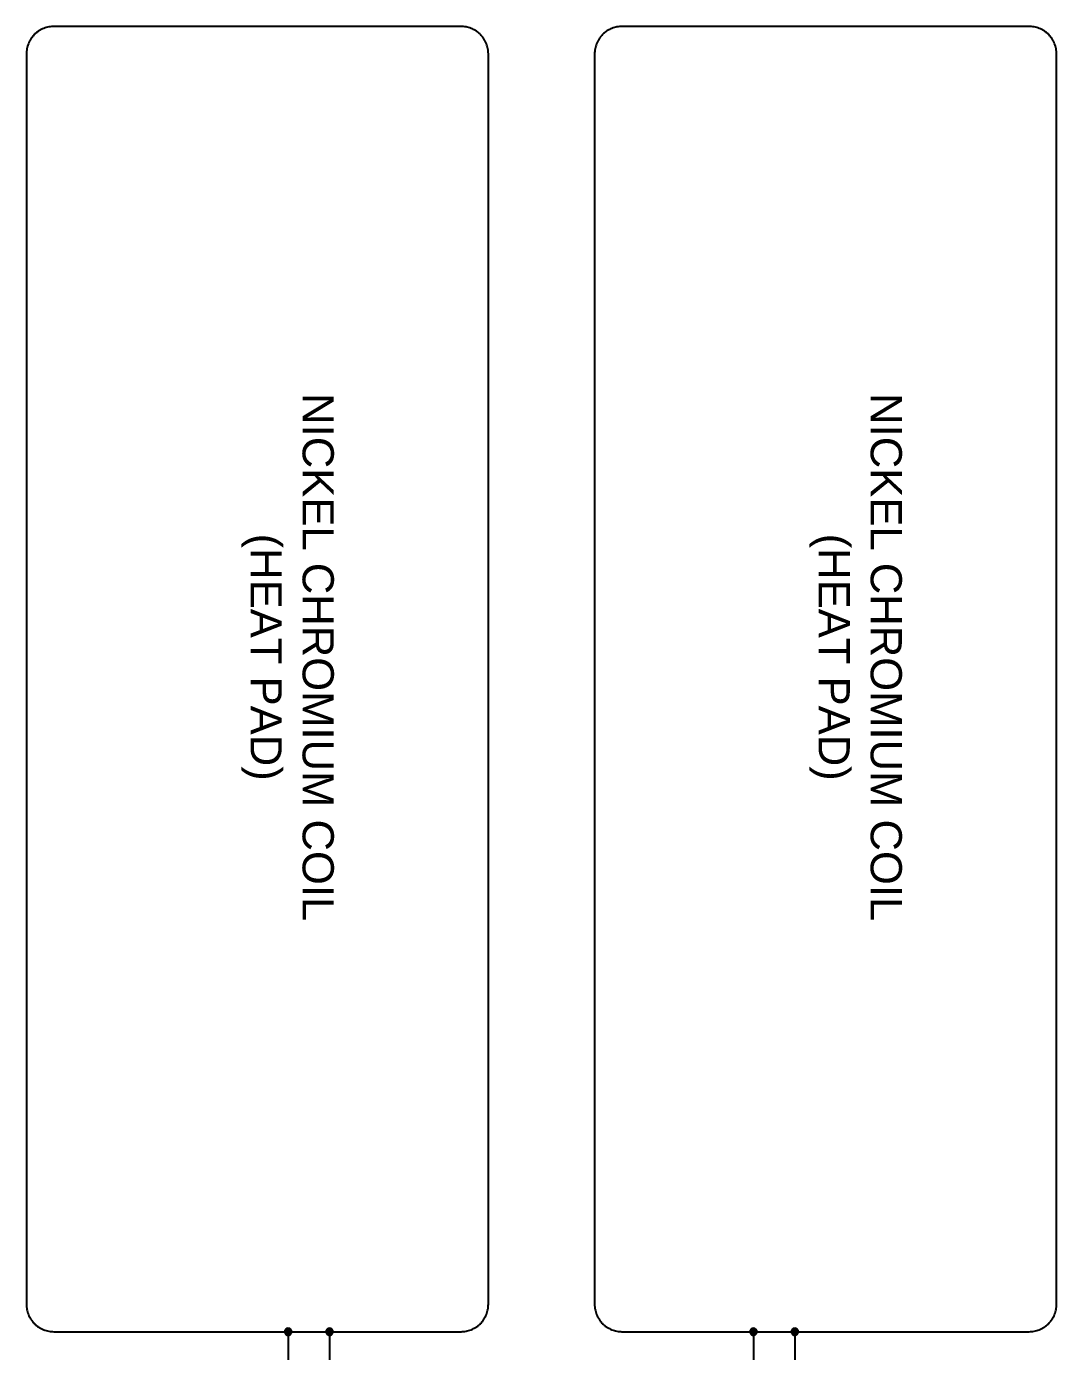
# Model space of a CAD drawing. Header units: inches. Extents: x 1044.9 to 1054.2, y 217.3 to 240.9.
# Drawn here: x 1044.94 to 1054.2, y 229.01 to 240.91 of the extents above; entities that cross this region are included whole.
import ezdxf

# ---------------------------------------------------------------- set-up
doc = ezdxf.new("R2010")
doc.units = ezdxf.units.IN
doc.header["$MEASUREMENT"] = 0
doc.layers.add('CALLOUTS', color=7, linetype='Continuous', true_color=0x000000)
doc.layers.add('Layer 1', color=7, linetype='Continuous', true_color=0x000000)
doc.styles.add('Default', font='arial.ttf')

msp = doc.modelspace()

# ---------------------------------------------------------------- hatches: boundary and pattern name
at = {"layer": 'Layer 1', "true_color": 0x000000, "extrusion": (0, 0, -1)}
for points in [[(-1047.296, 229.217), (-1047.296, 229.217), (-1047.297, 229.217), (-1047.297, 229.217), (-1047.297, 229.217), (-1047.298, 229.217), (-1047.298, 229.217), (-1047.298, 229.217), (-1047.299, 229.217), (-1047.299, 229.217), (-1047.299, 229.217), (-1047.3, 229.217), (-1047.301, 229.216), (-1047.301, 229.216), (-1047.302, 229.216), (-1047.303, 229.216), (-1047.303, 229.216), (-1047.304, 229.216), (-1047.305, 229.215), (-1047.305, 229.215), (-1047.306, 229.215), (-1047.307, 229.215), (-1047.307, 229.214), (-1047.308, 229.214), (-1047.309, 229.214), (-1047.309, 229.213), (-1047.31, 229.213), (-1047.31, 229.213), (-1047.311, 229.212), (-1047.312, 229.212), (-1047.312, 229.211), (-1047.313, 229.211), (-1047.313, 229.211), (-1047.314, 229.21), (-1047.315, 229.21), (-1047.315, 229.209), (-1047.316, 229.209), (-1047.316, 229.208), (-1047.317, 229.208), (-1047.317, 229.207), (-1047.318, 229.206), (-1047.318, 229.206), (-1047.319, 229.205), (-1047.319, 229.205), (-1047.32, 229.204), (-1047.32, 229.204), (-1047.32, 229.203), (-1047.321, 229.202), (-1047.321, 229.202), (-1047.322, 229.201), (-1047.322, 229.2), (-1047.322, 229.2), (-1047.323, 229.199), (-1047.323, 229.199), (-1047.323, 229.198), (-1047.323, 229.197), (-1047.324, 229.197), (-1047.324, 229.196), (-1047.324, 229.195), (-1047.324, 229.195), (-1047.324, 229.194), (-1047.324, 229.193), (-1047.325, 229.193), (-1047.325, 229.192), (-1047.325, 229.191), (-1047.325, 229.191), (-1047.325, 229.191), (-1047.325, 229.19), (-1047.325, 229.19), (-1047.325, 229.19), (-1047.325, 229.189), (-1047.325, 229.189), (-1047.325, 229.189), (-1047.325, 229.188), (-1047.325, 229.188), (-1047.325, 229.188), (-1047.325, 229.187), (-1047.325, 229.187), (-1047.325, 229.187), (-1047.325, 229.186), (-1047.325, 229.186), (-1047.325, 229.186), (-1047.325, 229.185), (-1047.325, 229.185), (-1047.325, 229.185), (-1047.325, 229.184), (-1047.325, 229.183), (-1047.324, 229.182), (-1047.324, 229.182), (-1047.324, 229.181), (-1047.324, 229.18), (-1047.324, 229.18), (-1047.324, 229.179), (-1047.323, 229.178), (-1047.323, 229.178), (-1047.323, 229.177), (-1047.323, 229.177), (-1047.322, 229.176), (-1047.322, 229.175), (-1047.322, 229.175), (-1047.321, 229.174), (-1047.321, 229.173), (-1047.32, 229.173), (-1047.32, 229.172), (-1047.32, 229.172), (-1047.319, 229.171), (-1047.319, 229.17), (-1047.318, 229.17), (-1047.318, 229.169), (-1047.317, 229.169), (-1047.317, 229.168), (-1047.316, 229.168), (-1047.316, 229.167), (-1047.315, 229.167), (-1047.315, 229.166), (-1047.314, 229.166), (-1047.313, 229.165), (-1047.313, 229.165), (-1047.312, 229.164), (-1047.312, 229.164), (-1047.311, 229.163), (-1047.31, 229.163), (-1047.31, 229.163), (-1047.309, 229.162), (-1047.309, 229.162), (-1047.308, 229.162), (-1047.307, 229.161), (-1047.307, 229.161), (-1047.306, 229.161), (-1047.305, 229.16), (-1047.305, 229.16), (-1047.304, 229.16), (-1047.303, 229.16), (-1047.303, 229.16), (-1047.302, 229.159), (-1047.301, 229.159), (-1047.301, 229.159), (-1047.3, 229.159), (-1047.299, 229.159), (-1047.299, 229.159), (-1047.299, 229.159), (-1047.298, 229.159), (-1047.298, 229.159), (-1047.298, 229.159), (-1047.297, 229.159), (-1047.297, 229.159), (-1047.297, 229.159), (-1047.296, 229.159), (-1047.296, 229.159), (-1047.296, 229.159), (-1047.295, 229.159), (-1047.295, 229.159), (-1047.295, 229.159), (-1047.294, 229.159), (-1047.294, 229.159), (-1047.294, 229.159), (-1047.293, 229.159), (-1047.293, 229.159), (-1047.293, 229.159), (-1047.292, 229.159), (-1047.291, 229.159), (-1047.291, 229.159), (-1047.29, 229.159), (-1047.289, 229.16), (-1047.289, 229.16), (-1047.288, 229.16), (-1047.287, 229.16), (-1047.287, 229.16), (-1047.286, 229.161), (-1047.285, 229.161), (-1047.285, 229.161), (-1047.284, 229.162), (-1047.283, 229.162), (-1047.283, 229.162), (-1047.282, 229.163), (-1047.282, 229.163), (-1047.281, 229.163), (-1047.28, 229.164), (-1047.28, 229.164), (-1047.279, 229.165), (-1047.279, 229.165), (-1047.278, 229.166), (-1047.277, 229.166), (-1047.277, 229.167), (-1047.276, 229.167), (-1047.276, 229.168), (-1047.275, 229.168), (-1047.275, 229.169), (-1047.274, 229.169), (-1047.274, 229.17), (-1047.273, 229.17), (-1047.273, 229.171), (-1047.272, 229.172), (-1047.272, 229.172), (-1047.272, 229.173), (-1047.271, 229.173), (-1047.271, 229.174), (-1047.27, 229.175), (-1047.27, 229.175), (-1047.27, 229.176), (-1047.269, 229.177), (-1047.269, 229.177), (-1047.269, 229.178), (-1047.269, 229.178), (-1047.268, 229.179), (-1047.268, 229.18), (-1047.268, 229.18), (-1047.268, 229.181), (-1047.268, 229.182), (-1047.267, 229.182), (-1047.267, 229.183), (-1047.267, 229.184), (-1047.267, 229.185), (-1047.267, 229.185), (-1047.267, 229.185), (-1047.267, 229.186), (-1047.267, 229.186), (-1047.267, 229.186), (-1047.267, 229.187), (-1047.267, 229.187), (-1047.267, 229.187), (-1047.267, 229.188), (-1047.267, 229.188), (-1047.267, 229.188), (-1047.267, 229.189), (-1047.267, 229.189), (-1047.267, 229.189), (-1047.267, 229.19), (-1047.267, 229.19), (-1047.267, 229.19), (-1047.267, 229.191), (-1047.267, 229.191), (-1047.267, 229.191), (-1047.267, 229.192), (-1047.267, 229.193), (-1047.267, 229.193), (-1047.268, 229.194), (-1047.268, 229.195), (-1047.268, 229.195), (-1047.268, 229.196), (-1047.268, 229.197), (-1047.269, 229.197), (-1047.269, 229.198), (-1047.269, 229.199), (-1047.269, 229.199), (-1047.27, 229.2), (-1047.27, 229.2), (-1047.27, 229.201), (-1047.271, 229.202), (-1047.271, 229.202), (-1047.272, 229.203), (-1047.272, 229.204), (-1047.272, 229.204), (-1047.273, 229.205), (-1047.273, 229.205), (-1047.274, 229.206), (-1047.274, 229.206), (-1047.275, 229.207), (-1047.275, 229.208), (-1047.276, 229.208), (-1047.276, 229.209), (-1047.277, 229.209), (-1047.277, 229.21), (-1047.278, 229.21), (-1047.279, 229.211), (-1047.279, 229.211), (-1047.28, 229.211), (-1047.28, 229.212), (-1047.281, 229.212), (-1047.282, 229.213), (-1047.282, 229.213), (-1047.283, 229.213), (-1047.283, 229.214), (-1047.284, 229.214), (-1047.285, 229.214), (-1047.285, 229.215), (-1047.286, 229.215), (-1047.287, 229.215), (-1047.287, 229.215), (-1047.288, 229.216), (-1047.289, 229.216), (-1047.289, 229.216), (-1047.29, 229.216), (-1047.291, 229.216), (-1047.291, 229.216), (-1047.292, 229.217), (-1047.293, 229.217), (-1047.293, 229.217), (-1047.293, 229.217), (-1047.294, 229.217), (-1047.294, 229.217), (-1047.294, 229.217), (-1047.295, 229.217), (-1047.295, 229.217), (-1047.295, 229.217), (-1047.296, 229.217)], [(-1047.668, 229.217), (-1047.668, 229.217), (-1047.669, 229.217), (-1047.669, 229.217), (-1047.669, 229.217), (-1047.67, 229.217), (-1047.67, 229.217), (-1047.67, 229.217), (-1047.671, 229.217), (-1047.671, 229.217), (-1047.672, 229.217), (-1047.672, 229.217), (-1047.673, 229.216), (-1047.674, 229.216), (-1047.674, 229.216), (-1047.675, 229.216), (-1047.676, 229.216), (-1047.676, 229.216), (-1047.677, 229.215), (-1047.678, 229.215), (-1047.678, 229.215), (-1047.679, 229.215), (-1047.679, 229.214), (-1047.68, 229.214), (-1047.681, 229.214), (-1047.681, 229.213), (-1047.682, 229.213), (-1047.683, 229.213), (-1047.683, 229.212), (-1047.684, 229.212), (-1047.684, 229.211), (-1047.685, 229.211), (-1047.686, 229.211), (-1047.686, 229.21), (-1047.687, 229.21), (-1047.687, 229.209), (-1047.688, 229.209), (-1047.688, 229.208), (-1047.689, 229.208), (-1047.689, 229.207), (-1047.69, 229.206), (-1047.69, 229.206), (-1047.691, 229.205), (-1047.691, 229.205), (-1047.692, 229.204), (-1047.692, 229.204), (-1047.693, 229.203), (-1047.693, 229.202), (-1047.693, 229.202), (-1047.694, 229.201), (-1047.694, 229.2), (-1047.694, 229.2), (-1047.695, 229.199), (-1047.695, 229.199), (-1047.695, 229.198), (-1047.696, 229.197), (-1047.696, 229.197), (-1047.696, 229.196), (-1047.696, 229.195), (-1047.696, 229.195), (-1047.697, 229.194), (-1047.697, 229.193), (-1047.697, 229.193), (-1047.697, 229.192), (-1047.697, 229.191), (-1047.697, 229.191), (-1047.697, 229.191), (-1047.697, 229.19), (-1047.697, 229.19), (-1047.697, 229.19), (-1047.697, 229.189), (-1047.697, 229.189), (-1047.697, 229.189), (-1047.697, 229.188), (-1047.697, 229.188), (-1047.697, 229.188), (-1047.697, 229.187), (-1047.697, 229.187), (-1047.697, 229.187), (-1047.697, 229.186), (-1047.697, 229.186), (-1047.697, 229.186), (-1047.697, 229.185), (-1047.697, 229.185), (-1047.697, 229.185), (-1047.697, 229.184), (-1047.697, 229.183), (-1047.697, 229.182), (-1047.697, 229.182), (-1047.696, 229.181), (-1047.696, 229.18), (-1047.696, 229.18), (-1047.696, 229.179), (-1047.696, 229.178), (-1047.695, 229.178), (-1047.695, 229.177), (-1047.695, 229.177), (-1047.694, 229.176), (-1047.694, 229.175), (-1047.694, 229.175), (-1047.693, 229.174), (-1047.693, 229.173), (-1047.693, 229.173), (-1047.692, 229.172), (-1047.692, 229.172), (-1047.691, 229.171), (-1047.691, 229.17), (-1047.69, 229.17), (-1047.69, 229.169), (-1047.689, 229.169), (-1047.689, 229.168), (-1047.688, 229.168), (-1047.688, 229.167), (-1047.687, 229.167), (-1047.687, 229.166), (-1047.686, 229.166), (-1047.686, 229.165), (-1047.685, 229.165), (-1047.684, 229.164), (-1047.684, 229.164), (-1047.683, 229.163), (-1047.683, 229.163), (-1047.682, 229.163), (-1047.681, 229.162), (-1047.681, 229.162), (-1047.68, 229.162), (-1047.679, 229.161), (-1047.679, 229.161), (-1047.678, 229.161), (-1047.678, 229.16), (-1047.677, 229.16), (-1047.676, 229.16), (-1047.676, 229.16), (-1047.675, 229.16), (-1047.674, 229.159), (-1047.674, 229.159), (-1047.673, 229.159), (-1047.672, 229.159), (-1047.672, 229.159), (-1047.671, 229.159), (-1047.671, 229.159), (-1047.67, 229.159), (-1047.67, 229.159), (-1047.67, 229.159), (-1047.669, 229.159), (-1047.669, 229.159), (-1047.669, 229.159), (-1047.668, 229.159), (-1047.668, 229.159), (-1047.668, 229.159), (-1047.667, 229.159), (-1047.667, 229.159), (-1047.667, 229.159), (-1047.666, 229.159), (-1047.666, 229.159), (-1047.666, 229.159), (-1047.665, 229.159), (-1047.665, 229.159), (-1047.665, 229.159), (-1047.664, 229.159), (-1047.663, 229.159), (-1047.663, 229.159), (-1047.662, 229.159), (-1047.661, 229.16), (-1047.661, 229.16), (-1047.66, 229.16), (-1047.659, 229.16), (-1047.659, 229.16), (-1047.658, 229.161), (-1047.657, 229.161), (-1047.657, 229.161), (-1047.656, 229.162), (-1047.656, 229.162), (-1047.655, 229.162), (-1047.654, 229.163), (-1047.654, 229.163), (-1047.653, 229.163), (-1047.652, 229.164), (-1047.652, 229.164), (-1047.651, 229.165), (-1047.651, 229.165), (-1047.65, 229.166), (-1047.65, 229.166), (-1047.649, 229.167), (-1047.648, 229.167), (-1047.648, 229.168), (-1047.647, 229.168), (-1047.647, 229.169), (-1047.646, 229.169), (-1047.646, 229.17), (-1047.645, 229.17), (-1047.645, 229.171), (-1047.645, 229.172), (-1047.644, 229.172), (-1047.644, 229.173), (-1047.643, 229.173), (-1047.643, 229.174), (-1047.643, 229.175), (-1047.642, 229.175), (-1047.642, 229.176), (-1047.642, 229.177), (-1047.641, 229.177), (-1047.641, 229.178), (-1047.641, 229.178), (-1047.641, 229.179), (-1047.64, 229.18), (-1047.64, 229.18), (-1047.64, 229.181), (-1047.64, 229.182), (-1047.64, 229.182), (-1047.64, 229.183), (-1047.639, 229.184), (-1047.639, 229.185), (-1047.639, 229.185), (-1047.639, 229.185), (-1047.639, 229.186), (-1047.639, 229.186), (-1047.639, 229.186), (-1047.639, 229.187), (-1047.639, 229.187), (-1047.639, 229.187), (-1047.639, 229.188), (-1047.639, 229.188), (-1047.639, 229.188), (-1047.639, 229.189), (-1047.639, 229.189), (-1047.639, 229.189), (-1047.639, 229.19), (-1047.639, 229.19), (-1047.639, 229.19), (-1047.639, 229.191), (-1047.639, 229.191), (-1047.639, 229.191), (-1047.639, 229.192), (-1047.64, 229.193), (-1047.64, 229.193), (-1047.64, 229.194), (-1047.64, 229.195), (-1047.64, 229.195), (-1047.64, 229.196), (-1047.641, 229.197), (-1047.641, 229.197), (-1047.641, 229.198), (-1047.641, 229.199), (-1047.642, 229.199), (-1047.642, 229.2), (-1047.642, 229.2), (-1047.643, 229.201), (-1047.643, 229.202), (-1047.643, 229.202), (-1047.644, 229.203), (-1047.644, 229.204), (-1047.645, 229.204), (-1047.645, 229.205), (-1047.645, 229.205), (-1047.646, 229.206), (-1047.646, 229.206), (-1047.647, 229.207), (-1047.647, 229.208), (-1047.648, 229.208), (-1047.648, 229.209), (-1047.649, 229.209), (-1047.65, 229.21), (-1047.65, 229.21), (-1047.651, 229.211), (-1047.651, 229.211), (-1047.652, 229.211), (-1047.652, 229.212), (-1047.653, 229.212), (-1047.654, 229.213), (-1047.654, 229.213), (-1047.655, 229.213), (-1047.656, 229.214), (-1047.656, 229.214), (-1047.657, 229.214), (-1047.657, 229.215), (-1047.658, 229.215), (-1047.659, 229.215), (-1047.659, 229.215), (-1047.66, 229.216), (-1047.661, 229.216), (-1047.661, 229.216), (-1047.662, 229.216), (-1047.663, 229.216), (-1047.663, 229.216), (-1047.664, 229.217), (-1047.665, 229.217), (-1047.665, 229.217), (-1047.665, 229.217), (-1047.666, 229.217), (-1047.666, 229.217), (-1047.666, 229.217), (-1047.667, 229.217), (-1047.667, 229.217), (-1047.667, 229.217), (-1047.668, 229.217)], [(-1051.477, 229.217), (-1051.477, 229.217), (-1051.478, 229.217), (-1051.478, 229.217), (-1051.478, 229.217), (-1051.479, 229.217), (-1051.479, 229.217), (-1051.479, 229.217), (-1051.48, 229.217), (-1051.48, 229.217), (-1051.48, 229.217), (-1051.481, 229.217), (-1051.482, 229.216), (-1051.482, 229.216), (-1051.483, 229.216), (-1051.484, 229.216), (-1051.484, 229.216), (-1051.485, 229.216), (-1051.486, 229.215), (-1051.486, 229.215), (-1051.487, 229.215), (-1051.488, 229.215), (-1051.488, 229.214), (-1051.489, 229.214), (-1051.49, 229.214), (-1051.49, 229.213), (-1051.491, 229.213), (-1051.492, 229.213), (-1051.492, 229.212), (-1051.493, 229.212), (-1051.493, 229.211), (-1051.494, 229.211), (-1051.495, 229.211), (-1051.495, 229.21), (-1051.496, 229.21), (-1051.496, 229.209), (-1051.497, 229.209), (-1051.497, 229.208), (-1051.498, 229.208), (-1051.498, 229.207), (-1051.499, 229.206), (-1051.499, 229.206), (-1051.5, 229.205), (-1051.5, 229.205), (-1051.501, 229.204), (-1051.501, 229.204), (-1051.501, 229.203), (-1051.502, 229.202), (-1051.502, 229.202), (-1051.503, 229.201), (-1051.503, 229.2), (-1051.503, 229.2), (-1051.504, 229.199), (-1051.504, 229.199), (-1051.504, 229.198), (-1051.504, 229.197), (-1051.505, 229.197), (-1051.505, 229.196), (-1051.505, 229.195), (-1051.505, 229.195), (-1051.505, 229.194), (-1051.506, 229.193), (-1051.506, 229.193), (-1051.506, 229.192), (-1051.506, 229.191), (-1051.506, 229.191), (-1051.506, 229.191), (-1051.506, 229.19), (-1051.506, 229.19), (-1051.506, 229.19), (-1051.506, 229.189), (-1051.506, 229.189), (-1051.506, 229.189), (-1051.506, 229.188), (-1051.506, 229.188), (-1051.506, 229.188), (-1051.506, 229.187), (-1051.506, 229.187), (-1051.506, 229.187), (-1051.506, 229.186), (-1051.506, 229.186), (-1051.506, 229.186), (-1051.506, 229.185), (-1051.506, 229.185), (-1051.506, 229.185), (-1051.506, 229.184), (-1051.506, 229.183), (-1051.506, 229.182), (-1051.505, 229.182), (-1051.505, 229.181), (-1051.505, 229.18), (-1051.505, 229.18), (-1051.505, 229.179), (-1051.504, 229.178), (-1051.504, 229.178), (-1051.504, 229.177), (-1051.504, 229.177), (-1051.503, 229.176), (-1051.503, 229.175), (-1051.503, 229.175), (-1051.502, 229.174), (-1051.502, 229.173), (-1051.501, 229.173), (-1051.501, 229.172), (-1051.501, 229.172), (-1051.5, 229.171), (-1051.5, 229.17), (-1051.499, 229.17), (-1051.499, 229.169), (-1051.498, 229.169), (-1051.498, 229.168), (-1051.497, 229.168), (-1051.497, 229.167), (-1051.496, 229.167), (-1051.496, 229.166), (-1051.495, 229.166), (-1051.495, 229.165), (-1051.494, 229.165), (-1051.493, 229.164), (-1051.493, 229.164), (-1051.492, 229.163), (-1051.492, 229.163), (-1051.491, 229.163), (-1051.49, 229.162), (-1051.49, 229.162), (-1051.489, 229.162), (-1051.488, 229.161), (-1051.488, 229.161), (-1051.487, 229.161), (-1051.486, 229.16), (-1051.486, 229.16), (-1051.485, 229.16), (-1051.484, 229.16), (-1051.484, 229.16), (-1051.483, 229.159), (-1051.482, 229.159), (-1051.482, 229.159), (-1051.481, 229.159), (-1051.48, 229.159), (-1051.48, 229.159), (-1051.48, 229.159), (-1051.479, 229.159), (-1051.479, 229.159), (-1051.479, 229.159), (-1051.478, 229.159), (-1051.478, 229.159), (-1051.478, 229.159), (-1051.477, 229.159), (-1051.477, 229.159), (-1051.477, 229.159), (-1051.476, 229.159), (-1051.476, 229.159), (-1051.476, 229.159), (-1051.475, 229.159), (-1051.475, 229.159), (-1051.475, 229.159), (-1051.474, 229.159), (-1051.474, 229.159), (-1051.474, 229.159), (-1051.473, 229.159), (-1051.472, 229.159), (-1051.472, 229.159), (-1051.471, 229.159), (-1051.47, 229.16), (-1051.47, 229.16), (-1051.469, 229.16), (-1051.468, 229.16), (-1051.468, 229.16), (-1051.467, 229.161), (-1051.466, 229.161), (-1051.466, 229.161), (-1051.465, 229.162), (-1051.464, 229.162), (-1051.464, 229.162), (-1051.463, 229.163), (-1051.463, 229.163), (-1051.462, 229.163), (-1051.461, 229.164), (-1051.461, 229.164), (-1051.46, 229.165), (-1051.46, 229.165), (-1051.459, 229.166), (-1051.458, 229.166), (-1051.458, 229.167), (-1051.457, 229.167), (-1051.457, 229.168), (-1051.456, 229.168), (-1051.456, 229.169), (-1051.455, 229.169), (-1051.455, 229.17), (-1051.454, 229.17), (-1051.454, 229.171), (-1051.453, 229.172), (-1051.453, 229.172), (-1051.453, 229.173), (-1051.452, 229.173), (-1051.452, 229.174), (-1051.451, 229.175), (-1051.451, 229.175), (-1051.451, 229.176), (-1051.45, 229.177), (-1051.45, 229.177), (-1051.45, 229.178), (-1051.45, 229.178), (-1051.449, 229.179), (-1051.449, 229.18), (-1051.449, 229.18), (-1051.449, 229.181), (-1051.449, 229.182), (-1051.449, 229.182), (-1051.448, 229.183), (-1051.448, 229.184), (-1051.448, 229.185), (-1051.448, 229.185), (-1051.448, 229.185), (-1051.448, 229.186), (-1051.448, 229.186), (-1051.448, 229.186), (-1051.448, 229.187), (-1051.448, 229.187), (-1051.448, 229.187), (-1051.448, 229.188), (-1051.448, 229.188), (-1051.448, 229.188), (-1051.448, 229.189), (-1051.448, 229.189), (-1051.448, 229.189), (-1051.448, 229.19), (-1051.448, 229.19), (-1051.448, 229.19), (-1051.448, 229.191), (-1051.448, 229.191), (-1051.448, 229.191), (-1051.448, 229.192), (-1051.448, 229.193), (-1051.449, 229.193), (-1051.449, 229.194), (-1051.449, 229.195), (-1051.449, 229.195), (-1051.449, 229.196), (-1051.449, 229.197), (-1051.45, 229.197), (-1051.45, 229.198), (-1051.45, 229.199), (-1051.45, 229.199), (-1051.451, 229.2), (-1051.451, 229.2), (-1051.451, 229.201), (-1051.452, 229.202), (-1051.452, 229.202), (-1051.453, 229.203), (-1051.453, 229.204), (-1051.453, 229.204), (-1051.454, 229.205), (-1051.454, 229.205), (-1051.455, 229.206), (-1051.455, 229.206), (-1051.456, 229.207), (-1051.456, 229.208), (-1051.457, 229.208), (-1051.457, 229.209), (-1051.458, 229.209), (-1051.458, 229.21), (-1051.459, 229.21), (-1051.46, 229.211), (-1051.46, 229.211), (-1051.461, 229.211), (-1051.461, 229.212), (-1051.462, 229.212), (-1051.463, 229.213), (-1051.463, 229.213), (-1051.464, 229.213), (-1051.464, 229.214), (-1051.465, 229.214), (-1051.466, 229.214), (-1051.466, 229.215), (-1051.467, 229.215), (-1051.468, 229.215), (-1051.468, 229.215), (-1051.469, 229.216), (-1051.47, 229.216), (-1051.47, 229.216), (-1051.471, 229.216), (-1051.472, 229.216), (-1051.472, 229.216), (-1051.473, 229.217), (-1051.474, 229.217), (-1051.474, 229.217), (-1051.474, 229.217), (-1051.475, 229.217), (-1051.475, 229.217), (-1051.475, 229.217), (-1051.476, 229.217), (-1051.476, 229.217), (-1051.476, 229.217), (-1051.477, 229.217)], [(-1051.849, 229.217), (-1051.85, 229.217), (-1051.85, 229.217), (-1051.85, 229.217), (-1051.851, 229.217), (-1051.851, 229.217), (-1051.851, 229.217), (-1051.852, 229.217), (-1051.852, 229.217), (-1051.852, 229.217), (-1051.853, 229.217), (-1051.853, 229.217), (-1051.854, 229.216), (-1051.855, 229.216), (-1051.855, 229.216), (-1051.856, 229.216), (-1051.857, 229.216), (-1051.857, 229.216), (-1051.858, 229.215), (-1051.859, 229.215), (-1051.859, 229.215), (-1051.86, 229.215), (-1051.861, 229.214), (-1051.861, 229.214), (-1051.862, 229.214), (-1051.862, 229.213), (-1051.863, 229.213), (-1051.864, 229.213), (-1051.864, 229.212), (-1051.865, 229.212), (-1051.866, 229.211), (-1051.866, 229.211), (-1051.867, 229.211), (-1051.867, 229.21), (-1051.868, 229.21), (-1051.868, 229.209), (-1051.869, 229.209), (-1051.869, 229.208), (-1051.87, 229.208), (-1051.87, 229.207), (-1051.871, 229.206), (-1051.871, 229.206), (-1051.872, 229.205), (-1051.872, 229.205), (-1051.873, 229.204), (-1051.873, 229.204), (-1051.874, 229.203), (-1051.874, 229.202), (-1051.874, 229.202), (-1051.875, 229.201), (-1051.875, 229.2), (-1051.875, 229.2), (-1051.876, 229.199), (-1051.876, 229.199), (-1051.876, 229.198), (-1051.877, 229.197), (-1051.877, 229.197), (-1051.877, 229.196), (-1051.877, 229.195), (-1051.877, 229.195), (-1051.878, 229.194), (-1051.878, 229.193), (-1051.878, 229.193), (-1051.878, 229.192), (-1051.878, 229.191), (-1051.878, 229.191), (-1051.878, 229.191), (-1051.878, 229.19), (-1051.878, 229.19), (-1051.878, 229.19), (-1051.878, 229.189), (-1051.878, 229.189), (-1051.878, 229.189), (-1051.878, 229.188), (-1051.878, 229.188), (-1051.878, 229.188), (-1051.878, 229.187), (-1051.878, 229.187), (-1051.878, 229.187), (-1051.878, 229.186), (-1051.878, 229.186), (-1051.878, 229.186), (-1051.878, 229.185), (-1051.878, 229.185), (-1051.878, 229.185), (-1051.878, 229.184), (-1051.878, 229.183), (-1051.878, 229.182), (-1051.878, 229.182), (-1051.877, 229.181), (-1051.877, 229.18), (-1051.877, 229.18), (-1051.877, 229.179), (-1051.877, 229.178), (-1051.876, 229.178), (-1051.876, 229.177), (-1051.876, 229.177), (-1051.875, 229.176), (-1051.875, 229.175), (-1051.875, 229.175), (-1051.874, 229.174), (-1051.874, 229.173), (-1051.874, 229.173), (-1051.873, 229.172), (-1051.873, 229.172), (-1051.872, 229.171), (-1051.872, 229.17), (-1051.871, 229.17), (-1051.871, 229.169), (-1051.87, 229.169), (-1051.87, 229.168), (-1051.869, 229.168), (-1051.869, 229.167), (-1051.868, 229.167), (-1051.868, 229.166), (-1051.867, 229.166), (-1051.867, 229.165), (-1051.866, 229.165), (-1051.866, 229.164), (-1051.865, 229.164), (-1051.864, 229.163), (-1051.864, 229.163), (-1051.863, 229.163), (-1051.862, 229.162), (-1051.862, 229.162), (-1051.861, 229.162), (-1051.861, 229.161), (-1051.86, 229.161), (-1051.859, 229.161), (-1051.859, 229.16), (-1051.858, 229.16), (-1051.857, 229.16), (-1051.857, 229.16), (-1051.856, 229.16), (-1051.855, 229.159), (-1051.855, 229.159), (-1051.854, 229.159), (-1051.853, 229.159), (-1051.853, 229.159), (-1051.852, 229.159), (-1051.852, 229.159), (-1051.852, 229.159), (-1051.851, 229.159), (-1051.851, 229.159), (-1051.851, 229.159), (-1051.85, 229.159), (-1051.85, 229.159), (-1051.85, 229.159), (-1051.849, 229.159), (-1051.849, 229.159), (-1051.849, 229.159), (-1051.848, 229.159), (-1051.848, 229.159), (-1051.848, 229.159), (-1051.847, 229.159), (-1051.847, 229.159), (-1051.847, 229.159), (-1051.846, 229.159), (-1051.846, 229.159), (-1051.845, 229.159), (-1051.845, 229.159), (-1051.844, 229.159), (-1051.843, 229.159), (-1051.843, 229.16), (-1051.842, 229.16), (-1051.841, 229.16), (-1051.841, 229.16), (-1051.84, 229.16), (-1051.839, 229.161), (-1051.839, 229.161), (-1051.838, 229.161), (-1051.837, 229.162), (-1051.837, 229.162), (-1051.836, 229.162), (-1051.835, 229.163), (-1051.835, 229.163), (-1051.834, 229.163), (-1051.834, 229.164), (-1051.833, 229.164), (-1051.832, 229.165), (-1051.832, 229.165), (-1051.831, 229.166), (-1051.831, 229.166), (-1051.83, 229.167), (-1051.83, 229.167), (-1051.829, 229.168), (-1051.828, 229.168), (-1051.828, 229.169), (-1051.827, 229.169), (-1051.827, 229.17), (-1051.827, 229.17), (-1051.826, 229.171), (-1051.826, 229.172), (-1051.825, 229.172), (-1051.825, 229.173), (-1051.824, 229.173), (-1051.824, 229.174), (-1051.824, 229.175), (-1051.823, 229.175), (-1051.823, 229.176), (-1051.823, 229.177), (-1051.822, 229.177), (-1051.822, 229.178), (-1051.822, 229.178), (-1051.822, 229.179), (-1051.821, 229.18), (-1051.821, 229.18), (-1051.821, 229.181), (-1051.821, 229.182), (-1051.821, 229.182), (-1051.821, 229.183), (-1051.821, 229.184), (-1051.82, 229.185), (-1051.82, 229.185), (-1051.82, 229.185), (-1051.82, 229.186), (-1051.82, 229.186), (-1051.82, 229.186), (-1051.82, 229.187), (-1051.82, 229.187), (-1051.82, 229.187), (-1051.82, 229.188), (-1051.82, 229.188), (-1051.82, 229.188), (-1051.82, 229.189), (-1051.82, 229.189), (-1051.82, 229.189), (-1051.82, 229.19), (-1051.82, 229.19), (-1051.82, 229.19), (-1051.82, 229.191), (-1051.82, 229.191), (-1051.82, 229.191), (-1051.821, 229.192), (-1051.821, 229.193), (-1051.821, 229.193), (-1051.821, 229.194), (-1051.821, 229.195), (-1051.821, 229.195), (-1051.821, 229.196), (-1051.822, 229.197), (-1051.822, 229.197), (-1051.822, 229.198), (-1051.822, 229.199), (-1051.823, 229.199), (-1051.823, 229.2), (-1051.823, 229.2), (-1051.824, 229.201), (-1051.824, 229.202), (-1051.824, 229.202), (-1051.825, 229.203), (-1051.825, 229.204), (-1051.826, 229.204), (-1051.826, 229.205), (-1051.827, 229.205), (-1051.827, 229.206), (-1051.827, 229.206), (-1051.828, 229.207), (-1051.828, 229.208), (-1051.829, 229.208), (-1051.83, 229.209), (-1051.83, 229.209), (-1051.831, 229.21), (-1051.831, 229.21), (-1051.832, 229.211), (-1051.832, 229.211), (-1051.833, 229.211), (-1051.834, 229.212), (-1051.834, 229.212), (-1051.835, 229.213), (-1051.835, 229.213), (-1051.836, 229.213), (-1051.837, 229.214), (-1051.837, 229.214), (-1051.838, 229.214), (-1051.839, 229.215), (-1051.839, 229.215), (-1051.84, 229.215), (-1051.841, 229.215), (-1051.841, 229.216), (-1051.842, 229.216), (-1051.843, 229.216), (-1051.843, 229.216), (-1051.844, 229.216), (-1051.845, 229.216), (-1051.845, 229.217), (-1051.846, 229.217), (-1051.846, 229.217), (-1051.847, 229.217), (-1051.847, 229.217), (-1051.847, 229.217), (-1051.848, 229.217), (-1051.848, 229.217), (-1051.848, 229.217), (-1051.849, 229.217), (-1051.849, 229.217)]]:
    msp.add_hatch(color=18, dxfattribs=at).paths.add_polyline_path(points, flags=0)

# ---------------------------------------------------------------- linework, layer by layer
at = {"layer": 'Layer 1'}
for p, q in [((1047.296, 229.188), (1047.296, 226.551)), ((1047.668, 229.188), (1047.668, 226.698)), ((1051.477, 229.188), (1051.477, 226.698)), ((1051.849, 229.188), (1051.849, 226.551))]:
    msp.add_line(p, q, dxfattribs=at)
for points in [[(1045.19, 240.913), (1044.944, 240.913), (1044.944, 240.667)], [(1049.095, 240.667), (1049.095, 240.913), (1048.85, 240.913)], [(1050.295, 240.913), (1050.05, 240.913), (1050.05, 240.667)], [(1054.201, 240.667), (1054.201, 240.913), (1053.955, 240.913)], [(1044.944, 229.433), (1044.944, 229.188), (1045.19, 229.188)], [(1048.85, 229.188), (1049.095, 229.188), (1049.095, 229.433)], [(1050.05, 229.433), (1050.05, 229.188), (1050.295, 229.188)], [(1053.955, 229.188), (1054.201, 229.188), (1054.201, 229.433)]]:
    msp.add_rational_spline(points, [1, 0.707106781187, 1], degree=2, dxfattribs=at)
for points in [[(1048.85, 240.913), (1047.02, 240.913), (1045.19, 240.913)], [(1053.955, 240.913), (1052.125, 240.913), (1050.295, 240.913)], [(1044.944, 240.667), (1044.944, 235.05), (1044.944, 229.433)], [(1049.095, 229.433), (1049.095, 235.05), (1049.095, 240.667)], [(1050.05, 240.667), (1050.05, 235.05), (1050.05, 229.433)], [(1054.201, 229.433), (1054.201, 235.05), (1054.201, 240.667)], [(1045.19, 229.188), (1047.02, 229.188), (1048.85, 229.188)], [(1050.295, 229.188), (1052.125, 229.188), (1053.955, 229.188)]]:
    msp.add_open_spline(points, degree=2, dxfattribs=at)
at = {"layer": 'Layer 1', "color": 18, "lineweight": 35, "true_color": 0x000000}
for points in [[(1047.296, 229.217), (1047.282, 229.218), (1047.266, 229.202), (1047.267, 229.188)], [(1047.267, 229.188), (1047.266, 229.174), (1047.282, 229.158), (1047.296, 229.159)], [(1047.325, 229.188), (1047.326, 229.202), (1047.31, 229.218), (1047.296, 229.217)], [(1047.296, 229.159), (1047.31, 229.158), (1047.326, 229.174), (1047.325, 229.188)], [(1047.668, 229.217), (1047.654, 229.218), (1047.638, 229.202), (1047.639, 229.188)], [(1047.639, 229.188), (1047.638, 229.174), (1047.654, 229.158), (1047.668, 229.159)], [(1047.697, 229.188), (1047.698, 229.202), (1047.682, 229.218), (1047.668, 229.217)], [(1047.668, 229.159), (1047.682, 229.158), (1047.698, 229.174), (1047.697, 229.188)], [(1051.477, 229.217), (1051.463, 229.218), (1051.447, 229.202), (1051.448, 229.188)], [(1051.448, 229.188), (1051.447, 229.174), (1051.463, 229.158), (1051.477, 229.159)], [(1051.506, 229.188), (1051.507, 229.202), (1051.491, 229.218), (1051.477, 229.217)], [(1051.477, 229.159), (1051.491, 229.158), (1051.507, 229.174), (1051.506, 229.188)], [(1051.849, 229.217), (1051.835, 229.218), (1051.819, 229.202), (1051.82, 229.188)], [(1051.82, 229.188), (1051.819, 229.174), (1051.835, 229.158), (1051.849, 229.159)], [(1051.878, 229.188), (1051.879, 229.202), (1051.863, 229.218), (1051.849, 229.217)], [(1051.849, 229.159), (1051.863, 229.158), (1051.879, 229.174), (1051.878, 229.188)]]:
    msp.add_open_spline(points, degree=3, dxfattribs=at)

# ---------------------------------------------------------------- texts
at = {"layer": 'CALLOUTS', "char_height": 0.28039, "width": 9.92625, "attachment_point": 2, "rotation": 270, "style": 'Default'}
for insert in [(1047.706, 235.247), (1052.811, 235.247)]:
    msp.add_mtext('{\\fArial;NICKEL CHROMIUM COIL}\\P{\\fArial;(HEAT PAD)}', dxfattribs=dict(at, insert=insert))

doc.saveas('drawing.dxf')
